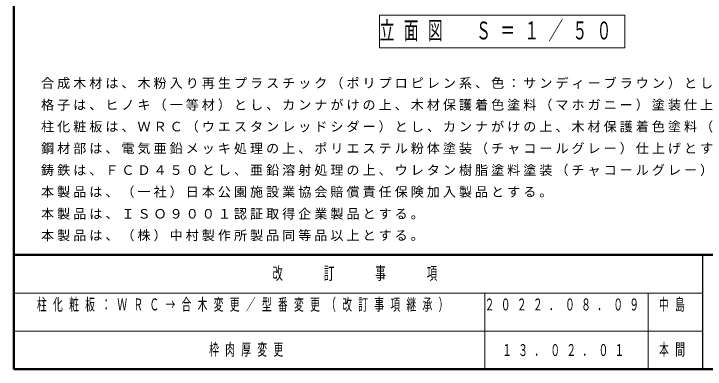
# Model space of a CAD drawing. Units: millimetres on the paper. Extents: x -365 to 10, y -38 to 257.
# Drawn here: x -365 to -238, y 0 to 65.4 of the extents above; entities that cross this region are included whole.
import ezdxf

# ---------------------------------------------------------------- set-up
doc = ezdxf.new("R2010")
doc.units = ezdxf.units.MM
doc.layers.add('LY_1', color=7, linetype='Continuous', lineweight=13)
doc.layers.add('LY_2', color=7, linetype='Continuous', lineweight=13)
doc.styles.add('ＭＳ ゴシック', font='')
doc.styles.get('ＭＳ ゴシック').set_extended_font_data('MS Gothic')

msp = doc.modelspace()

# ---------------------------------------------------------------- linework, layer by layer
at = {"layer": 'LY_1'}
for p, q in [((-297.819, 65.125), (-297.819, 59.069)), ((-252.763, 65.125), (-297.819, 65.125)), ((-252.763, 59.069), (-252.763, 65.125)), ((-297.819, 59.069), (-252.763, 59.069))]:
    msp.add_line(p, q, dxfattribs=at)
at = {"layer": 'LY_2', "lineweight": 50}
for p, q in [((-365, 257), (-365, 0)), ((-365, 21), (0, 21)), ((-365, 0), (0, 0))]:
    msp.add_line(p, q, dxfattribs=at)
at = {"layer": 'LY_2', "color": 211, "lineweight": 25}
msp.add_line((-238.5, 21), (-238.5, 0), dxfattribs=at)
at = {"layer": 'LY_2'}
for p, q in [((-365, 14), (-238.5, 14)), ((-278.5, 14), (-278.5, 0)), ((-248.5, 14), (-248.5, 0)), ((-365, 7), (-238.5, 7))]:
    msp.add_line(p, q, dxfattribs=at)

# ---------------------------------------------------------------- texts
at = {"layer": 'LY_1', "style": 'ＭＳ ゴシック'}
for s, insert, char_height, attachment_point in [('\\T1.64;\\W0.6;立面図\u3000Ｓ＝１／５０', (-297.791, 62.097), 3.299, 4), ('\\T1.23;合成木材は、木粉入り再生プラスチック（ポリプロピレン系、色：サンディーブラウン）とし、「再生有機系建材認定基準」適合品とする。', (-360, 51.503), 1.76, 7), ('\\T1.23;格子は、ヒノキ（一等材）とし、カンナがけの上、木材保護着色塗料（マホガニー）塗装仕上げとする。', (-360, 47.503), 1.76, 7), ('\\T1.23;柱化粧板は、ＷＲＣ（ウエスタンレッドシダー）とし、カンナがけの上、木材保護着色塗料（マホガニー）塗装仕上げとする。', (-360, 43.503), 1.76, 7), ('\\T1.23;鋼材部は、電気亜鉛メッキ処理の上、ポリエステル粉体塗装（チャコールグレー）仕上げとする。', (-360, 39.503), 1.76, 7), ('\\T1.23;鋳鉄は、ＦＣＤ４５０とし、亜鉛溶射処理の上、ウレタン樹脂塗料塗装（チャコールグレー）仕上げとする。', (-360, 35.503), 1.76, 7), ('\\T1.23;本製品は、（一社）日本公園施設業協会賠償責任保険加入製品とする。', (-360, 31.503), 1.76, 7), ('\\T1.23;本製品は、ＩＳＯ９００１認証取得企業製品とする。', (-360, 27.503), 1.76, 7), ('\\T1.23;本製品は、（株）中村製作所製品同等品以上とする。', (-360, 23.503), 1.76, 7), ('\\T1.64;\\W0.6;柱化粧板：ＷＲＣ→合木変更／型番変更（改訂事項継承）', (-360.75, 13), 2.199, 1), ('\\T1.64;\\W0.6;２０２２．０８．０９', (-278.5, 13), 2.199, 1), ('\\T1.64;\\W0.6;中島', (-246.5, 13), 2.199, 1), ('\\T1.64;\\W0.6;枠肉厚変更', (-321.75, 3.5), 2.199, 5), ('\\T1.64;\\W0.6;１３．０２．０１', (-263.5, 3.5), 2.199, 5), ('\\T1.64;\\W0.6;本間', (-243.5, 3.5), 2.199, 5)]:
    msp.add_mtext(s, dxfattribs=dict(at, insert=insert, char_height=char_height, attachment_point=attachment_point))
at = {"layer": 'LY_2', "color": 4, "insert": (-301.75, 17.5), "char_height": 2.346, "attachment_point": 5, "style": 'ＭＳ ゴシック'}
msp.add_mtext('\\T1.64;\\W0.6;改\u3000\u3000訂\u3000\u3000事\u3000\u3000項', dxfattribs=at)

doc.saveas('drawing.dxf')
